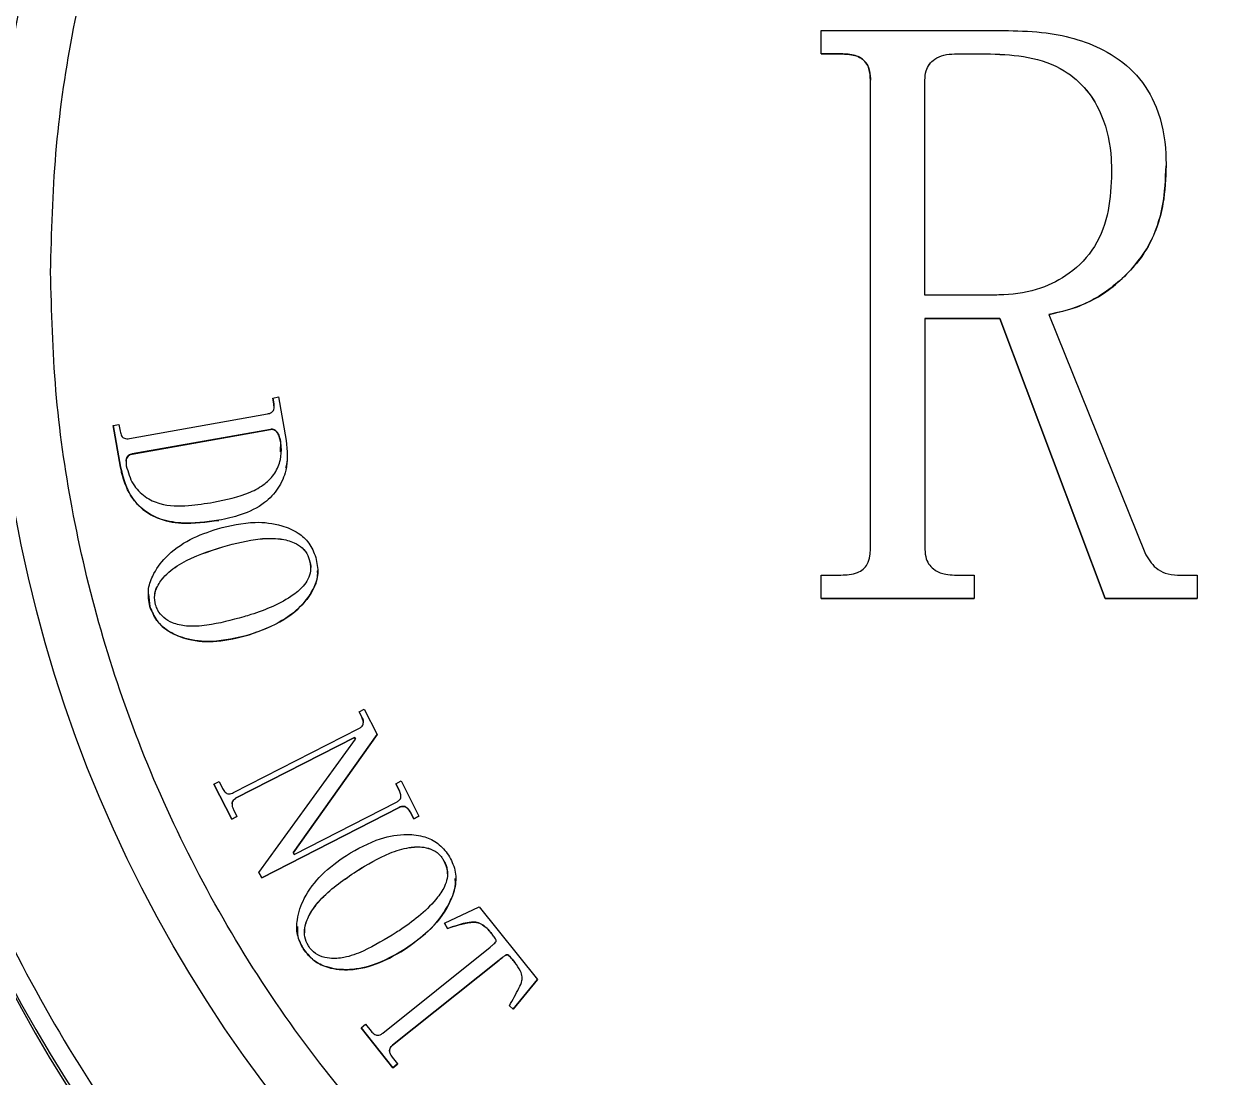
# Model space of a CAD drawing. Header units: millimetres. Extents: x 2379 to 4059, y 879 to 2067.
# Drawn here: x 3481.8 to 3544.5, y 1743.9 to 1799.6 of the extents above; entities that cross this region are included whole.
import ezdxf

# ---------------------------------------------------------------- set-up
doc = ezdxf.new("R2010")
doc.units = ezdxf.units.MM

msp = doc.modelspace()

# ---------------------------------------------------------------- linework, layer by layer
at = {"color": 7, "linetype": 'Continuous', "lineweight": 25}
for p, q in [((3523.88, 1798), (3523.88, 1799.233)), ((3523.88, 1799.233), (3533.769, 1799.233)), ((3524.921, 1798), (3523.88, 1798)), ((3523.88, 1798), (3523.88, 1797.998)), ((3523.88, 1797.998), (3524.921, 1797.998)), ((3524.921, 1798), (3524.921, 1797.998)), ((3530.918, 1798), (3532.819, 1798)), ((3530.918, 1798), (3530.918, 1797.998)), ((3530.918, 1797.998), (3532.819, 1797.998)), ((3532.819, 1798), (3532.819, 1797.998)), ((3526.481, 1771.853), (3526.481, 1796.613)), ((3529.358, 1785.26), (3529.358, 1796.607)), ((3533.165, 1785.26), (3529.358, 1785.26)), ((3533.32, 1784.028), (3529.358, 1784.028)), ((3529.358, 1784.028), (3529.358, 1771.821)), ((3529.358, 1784.025), (3533.32, 1784.025)), ((3538.887, 1769.233), (3533.32, 1784.028)), ((3533.32, 1784.028), (3533.32, 1784.025)), ((3533.32, 1784.025), (3538.887, 1769.231)), ((3535.901, 1784.233), (3540.967, 1771.654)), ((3494.909, 1779.82), (3495.216, 1779.874)), ((3494.965, 1779.514), (3494.909, 1779.82)), ((3494.909, 1779.82), (3494.909, 1779.818)), ((3494.909, 1779.818), (3494.965, 1779.512)), ((3494.965, 1779.514), (3494.965, 1779.512)), ((3494.965, 1779.512), (3494.966, 1779.294)), ((3495.216, 1779.874), (3495.626, 1777.576)), ((3487.337, 1777.68), (3494.638, 1778.98)), ((3486.478, 1778.37), (3486.784, 1778.424)), ((3486.869, 1776.175), (3486.478, 1778.37)), ((3486.478, 1778.37), (3486.478, 1778.367)), ((3486.478, 1778.367), (3486.869, 1776.173)), ((3486.784, 1778.424), (3486.847, 1778.067)), ((3494.784, 1778.163), (3487.483, 1776.863)), ((3487.483, 1776.861), (3494.784, 1778.161)), ((3494.784, 1778.161), (3494.784, 1778.163)), ((3495.32, 1777.52), (3495.309, 1776.981)), ((3495.32, 1777.52), (3495.32, 1777.522)), ((3487.483, 1776.861), (3487.483, 1776.863)), ((3495.685, 1776.525), (3495.685, 1776.527)), ((3486.869, 1776.175), (3486.869, 1776.173)), ((3497.289, 1770.698), (3497.289, 1770.7)), ((3523.88, 1769.233), (3523.88, 1770.466)), ((3523.88, 1770.466), (3524.921, 1770.466)), ((3530.918, 1770.466), (3531.958, 1770.466)), ((3531.958, 1770.466), (3531.958, 1769.233)), ((3542.701, 1770.466), (3543.741, 1770.466)), ((3543.741, 1770.466), (3543.741, 1769.233)), ((3488.331, 1769.458), (3488.331, 1769.456)), ((3488.343, 1769.457), (3488.421, 1768.803)), ((3531.958, 1769.233), (3523.88, 1769.233)), ((3523.88, 1769.233), (3523.88, 1769.231)), ((3523.88, 1769.231), (3531.958, 1769.231)), ((3531.958, 1769.233), (3531.958, 1769.231)), ((3543.741, 1769.233), (3538.887, 1769.233)), ((3538.887, 1769.233), (3538.887, 1769.231)), ((3538.887, 1769.231), (3543.741, 1769.231)), ((3543.741, 1769.233), (3543.741, 1769.231)), ((3499.469, 1763.236), (3499.746, 1763.379)), ((3499.611, 1762.959), (3499.469, 1763.236)), ((3499.469, 1763.236), (3499.469, 1763.234)), ((3499.469, 1763.234), (3499.611, 1762.957)), ((3499.746, 1763.379), (3500.432, 1762.038)), ((3499.611, 1762.959), (3499.611, 1762.957)), ((3492.842, 1758.971), (3499.453, 1762.354)), ((3500.432, 1762.038), (3495.984, 1755.795)), ((3495.985, 1755.793), (3500.432, 1762.036)), ((3500.432, 1762.038), (3500.432, 1762.036)), ((3499.226, 1761.888), (3492.985, 1758.694)), ((3492.985, 1758.692), (3499.226, 1761.886)), ((3494.183, 1754.756), (3499.274, 1761.795)), ((3499.274, 1761.795), (3499.226, 1761.888)), ((3499.226, 1761.888), (3499.226, 1761.886)), ((3499.226, 1761.886), (3499.274, 1761.794)), ((3491.794, 1759.426), (3492.071, 1759.568)), ((3492.071, 1759.568), (3492.26, 1759.198)), ((3501.409, 1759.445), (3501.686, 1759.588)), ((3501.597, 1759.075), (3501.409, 1759.445)), ((3501.409, 1759.445), (3501.409, 1759.443)), ((3501.409, 1759.443), (3501.597, 1759.073)), ((3501.686, 1759.588), (3502.632, 1757.738)), ((3492.74, 1757.576), (3491.794, 1759.426)), ((3491.794, 1759.426), (3491.794, 1759.424)), ((3491.794, 1759.424), (3492.74, 1757.574)), ((3501.597, 1759.075), (3501.597, 1759.073)), ((3492.985, 1758.694), (3492.985, 1758.692)), ((3501.584, 1758.193), (3494.325, 1754.479)), ((3494.325, 1754.477), (3501.584, 1758.191)), ((3496.032, 1755.702), (3501.441, 1758.47)), ((3501.584, 1758.193), (3501.584, 1758.191)), ((3493.017, 1757.719), (3492.74, 1757.576)), ((3492.74, 1757.574), (3493.017, 1757.717)), ((3492.74, 1757.576), (3492.74, 1757.574)), ((3492.829, 1758.089), (3493.017, 1757.719)), ((3493.017, 1757.719), (3493.017, 1757.717)), ((3502.354, 1757.596), (3502.166, 1757.966)), ((3502.166, 1757.966), (3502.166, 1757.963)), ((3502.166, 1757.963), (3502.354, 1757.594)), ((3502.632, 1757.738), (3502.354, 1757.596)), ((3502.354, 1757.594), (3502.632, 1757.736)), ((3502.354, 1757.596), (3502.354, 1757.594)), ((3502.632, 1757.738), (3502.632, 1757.736)), ((3495.984, 1755.795), (3496.032, 1755.702)), ((3494.325, 1754.479), (3494.183, 1754.756)), ((3494.183, 1754.756), (3494.183, 1754.754)), ((3494.183, 1754.754), (3494.325, 1754.477)), ((3494.325, 1754.479), (3494.325, 1754.477)), ((3504.576, 1754.441), (3504.576, 1754.443)), ((3503.981, 1752.071), (3505.809, 1752.938)), ((3505.809, 1752.938), (3508.887, 1749.095)), ((3504.135, 1751.795), (3503.981, 1752.071)), ((3503.981, 1752.071), (3503.981, 1752.069)), ((3503.981, 1752.069), (3504.135, 1751.793)), ((3496.183, 1751.898), (3496.183, 1751.896)), ((3504.135, 1751.795), (3504.135, 1751.793)), ((3506.498, 1751.497), (3506.498, 1751.495)), ((3500.721, 1746.273), (3506.385, 1750.809)), ((3506.864, 1750.129), (3501.241, 1745.625)), ((3501.241, 1745.623), (3506.864, 1750.127)), ((3506.864, 1750.129), (3506.864, 1750.127)), ((3507.697, 1750), (3507.697, 1749.998)), ((3508.887, 1749.095), (3507.61, 1747.54)), ((3507.61, 1747.538), (3508.887, 1749.092)), ((3508.887, 1749.095), (3508.887, 1749.092)), ((3507.61, 1747.54), (3507.408, 1747.71)), ((3507.408, 1747.71), (3507.408, 1747.707)), ((3507.408, 1747.707), (3507.61, 1747.538)), ((3507.61, 1747.54), (3507.61, 1747.538)), ((3499.571, 1746.546), (3499.814, 1746.741)), ((3501.257, 1744.442), (3499.571, 1746.546)), ((3499.571, 1746.546), (3499.571, 1746.544)), ((3499.571, 1746.544), (3501.257, 1744.44)), ((3499.814, 1746.741), (3500.107, 1746.377)), ((3501.241, 1745.625), (3501.241, 1745.623)), ((3501.209, 1745.001), (3501.499, 1744.637)), ((3501.499, 1744.637), (3501.257, 1744.442)), ((3501.257, 1744.44), (3501.499, 1744.635)), ((3501.257, 1744.442), (3501.257, 1744.44)), ((3501.499, 1744.637), (3501.499, 1744.635))]:
    msp.add_line(p, q, dxfattribs=at)
msp.add_circle((3551.673, 1786.469), 71.5, dxfattribs=at)
for centre, start, end in [((3551.673, 1786.467), 190.30617, 259.69396), ((3551.75, 1786.095), 190.52799, 258.6349)]:
    msp.add_arc(centre, 80, start, end, dxfattribs=at)
for points, knots in [([(3483.173, 1786.476), (3483.228, 1788.565), (3483.337, 1792.743), (3484.247, 1799.082), (3485.733, 1805.434), (3487.907, 1811.8), (3490.738, 1818.023), (3494.252, 1824.046), (3498.406, 1829.738), (3503.149, 1834.999), (3508.411, 1839.742), (3514.103, 1843.897), (3520.125, 1847.41), (3526.348, 1850.242), (3532.714, 1852.413), (3539.066, 1853.908), (3545.405, 1854.786), (3551.672, 1855.071), (3557.94, 1854.786), (3564.279, 1853.908), (3570.631, 1852.413), (3576.997, 1850.242), (3583.22, 1847.41), (3589.243, 1843.897), (3594.935, 1839.742), (3600.196, 1834.999), (3604.939, 1829.738), (3609.093, 1824.046), (3612.607, 1818.023), (3615.438, 1811.8), (3617.612, 1805.434), (3619.098, 1799.082), (3620.008, 1792.743), (3620.118, 1788.565), (3620.173, 1786.476)], [0, 0, 0, 0, 0.029124, 0.058248, 0.08912, 0.119994, 0.151902, 0.184313, 0.217069, 0.25, 0.282931, 0.315687, 0.348098, 0.380006, 0.410878, 0.441752, 0.470875, 0.5, 0.529123, 0.558248, 0.58912, 0.619994, 0.651902, 0.684313, 0.717069, 0.75, 0.782931, 0.815687, 0.848098, 0.880006, 0.910878, 0.941752, 0.970875, 1, 1, 1, 1]), ([(3533.769, 1799.233), (3534.437, 1799.213), (3535.672, 1799.176), (3537.44, 1798.799), (3539.103, 1798.12), (3540.622, 1796.951), (3541.767, 1795.072), (3542.075, 1793.353), (3542.094, 1792.304), (3542.097, 1792.093)], [0, 0, 0, 0, 0.160365, 0.296332, 0.431737, 0.589347, 0.747826, 0.949128, 1, 1, 1, 1]), ([(3526.481, 1796.613), (3526.471, 1796.817), (3526.456, 1797.141), (3526.258, 1797.545), (3525.997, 1797.791), (3525.543, 1797.98), (3525.175, 1797.992), (3524.921, 1798)], [0, 0, 0, 0, 0.250411, 0.398556, 0.54744, 0.686236, 1, 1, 1, 1]), ([(3524.921, 1797.998), (3525.168, 1797.99), (3525.537, 1797.978), (3525.997, 1797.791), (3526.26, 1797.539), (3526.44, 1797.167), (3526.476, 1796.847), (3526.48, 1796.643), (3526.481, 1796.611)], [0, 0, 0, 0, 0.304676, 0.455037, 0.606549, 0.74539, 0.96037, 1, 1, 1, 1]), ([(3529.358, 1796.607), (3529.368, 1796.775), (3529.385, 1797.073), (3529.579, 1797.464), (3529.905, 1797.762), (3530.366, 1797.968), (3530.731, 1797.989), (3530.918, 1798)], [0, 0, 0, 0, 0.212555, 0.375218, 0.538546, 0.763737, 1, 1, 1, 1]), ([(3529.358, 1796.605), (3529.368, 1796.773), (3529.385, 1797.071), (3529.579, 1797.462), (3529.905, 1797.76), (3530.366, 1797.966), (3530.731, 1797.987), (3530.918, 1797.998)], [0, 0, 0, 0, 0.212555, 0.375218, 0.538546, 0.763737, 1, 1, 1, 1]), ([(3532.819, 1798), (3533.488, 1797.972), (3534.833, 1797.915), (3536.642, 1797.285), (3537.962, 1796.132), (3538.885, 1794.532), (3539.193, 1792.987), (3539.215, 1791.965), (3539.221, 1791.72)], [0, 0, 0, 0, 0.196061, 0.394111, 0.547436, 0.700125, 0.928087, 1, 1, 1, 1]), ([(3532.819, 1797.998), (3533.488, 1797.97), (3534.833, 1797.913), (3536.642, 1797.283), (3537.962, 1796.13), (3538.885, 1794.53), (3539.193, 1792.985), (3539.215, 1791.963), (3539.221, 1791.718)], [0, 0, 0, 0, 0.1960612, 0.3941112, 0.5474359, 0.700125, 0.9280873, 1, 1, 1, 1]), ([(3542.097, 1792.093), (3542.071, 1791.424), (3542.01, 1789.903), (3541.226, 1787.62), (3539.515, 1785.759), (3537.666, 1784.613), (3536.387, 1784.338), (3535.901, 1784.233)], [0, 0, 0, 0, 0.183074, 0.416875, 0.642834, 0.864166, 1, 1, 1, 1]), ([(3535.901, 1784.231), (3536.559, 1784.388), (3538.033, 1784.739), (3539.877, 1786.085), (3541.318, 1787.876), (3542.007, 1789.956), (3542.067, 1791.383), (3542.097, 1792.09)], [0, 0, 0, 0, 0.184054, 0.41238, 0.609428, 0.80635, 1, 1, 1, 1]), ([(3539.221, 1791.72), (3539.19, 1791.051), (3539.129, 1789.705), (3538.446, 1787.775), (3537.099, 1786.376), (3535.414, 1785.506), (3534.066, 1785.281), (3533.288, 1785.263), (3533.165, 1785.26)], [0, 0, 0, 0, 0.200351, 0.402646, 0.59747, 0.766762, 0.96323, 1, 1, 1, 1]), ([(3620.173, 1786.476), (3620.118, 1784.387), (3620.008, 1780.209), (3619.098, 1773.87), (3617.612, 1767.517), (3615.438, 1761.152), (3612.607, 1754.929), (3609.093, 1748.906), (3604.939, 1743.214), (3600.196, 1737.953), (3594.935, 1733.209), (3589.243, 1729.055), (3583.22, 1725.541), (3576.997, 1722.71), (3570.631, 1720.539), (3564.279, 1719.043), (3557.94, 1718.166), (3551.673, 1717.881), (3545.405, 1718.166), (3539.067, 1719.043), (3532.714, 1720.538), (3526.349, 1722.71), (3520.125, 1725.541), (3514.103, 1729.055), (3508.411, 1733.209), (3503.149, 1737.953), (3498.406, 1743.214), (3494.252, 1748.906), (3490.738, 1754.929), (3487.907, 1761.152), (3485.733, 1767.517), (3484.247, 1773.87), (3483.337, 1780.209), (3483.228, 1784.387), (3483.173, 1786.476)], [0, 0, 0, 0, 0.029124, 0.058248, 0.08912, 0.119994, 0.151902, 0.184313, 0.217069, 0.25, 0.282931, 0.315687, 0.348098, 0.380006, 0.410878, 0.441752, 0.470875, 0.5, 0.529123, 0.558248, 0.58912, 0.619994, 0.651902, 0.684313, 0.717069, 0.75, 0.782931, 0.815687, 0.848098, 0.880006, 0.910878, 0.941752, 0.970875, 1, 1, 1, 1]), ([(3494.638, 1778.98), (3494.71, 1778.999), (3494.814, 1779.025), (3494.92, 1779.119), (3494.972, 1779.22), (3494.986, 1779.357), (3494.972, 1779.458), (3494.965, 1779.514)], [0, 0, 0, 0, 0.30393, 0.439412, 0.57524, 0.766538, 1, 1, 1, 1]), ([(3486.847, 1778.067), (3486.866, 1777.982), (3486.892, 1777.861), (3486.986, 1777.738), (3487.082, 1777.682), (3487.202, 1777.663), (3487.291, 1777.674), (3487.337, 1777.68)], [0, 0, 0, 0, 0.35696, 0.506296, 0.628832, 0.807113, 1, 1, 1, 1]), ([(3494.784, 1778.161), (3494.83, 1778.166), (3494.912, 1778.174), (3495.034, 1778.126), (3495.145, 1778.023), (3495.257, 1777.817), (3495.296, 1777.635), (3495.32, 1777.52)], [0, 0, 0, 0, 0.146677, 0.259785, 0.406359, 0.624533, 1, 1, 1, 1]), ([(3495.32, 1777.522), (3495.301, 1777.611), (3495.264, 1777.79), (3495.169, 1777.998), (3495.05, 1778.114), (3494.955, 1778.164), (3494.864, 1778.172), (3494.808, 1778.166), (3494.784, 1778.163)], [0, 0, 0, 0, 0.292195, 0.587448, 0.712259, 0.818051, 0.924072, 1, 1, 1, 1]), ([(3491.783, 1774.313), (3492.442, 1774.449), (3493.394, 1774.647), (3494.487, 1775.23), (3495.054, 1775.83), (3495.35, 1776.531), (3495.38, 1777.117), (3495.333, 1777.434), (3495.32, 1777.522)], [0, 0, 0, 0, 0.371772, 0.537551, 0.679482, 0.821953, 0.950737, 1, 1, 1, 1]), ([(3495.626, 1777.576), (3495.67, 1777.043), (3495.744, 1776.16), (3495.232, 1775.016), (3494.424, 1774.164), (3493.305, 1773.626), (3492.454, 1773.444), (3492.058, 1773.359)], [0, 0, 0, 0, 0.251835, 0.417408, 0.583236, 0.805839, 1, 1, 1, 1]), ([(3487.483, 1776.863), (3487.433, 1776.85), (3487.345, 1776.828), (3487.243, 1776.735), (3487.175, 1776.606), (3487.149, 1776.429), (3487.166, 1776.299), (3487.175, 1776.229)], [0, 0, 0, 0, 0.193467, 0.335879, 0.508687, 0.733966, 1, 1, 1, 1]), ([(3487.169, 1776.492), (3487.168, 1776.506), (3487.164, 1776.564), (3487.203, 1776.661), (3487.269, 1776.765), (3487.37, 1776.834), (3487.444, 1776.852), (3487.483, 1776.861)], [0, 0, 0, 0, 0.082416, 0.326896, 0.572311, 0.772655, 1, 1, 1, 1]), ([(3495.593, 1776.142), (3495.64, 1776.261), (3495.69, 1776.387), (3495.682, 1776.518), (3495.682, 1776.525)], [0, 0, 0, 0, 0.945411, 1, 1, 1, 1]), ([(3492.058, 1773.359), (3491.391, 1773.268), (3490.328, 1773.124), (3488.935, 1773.378), (3488.001, 1773.902), (3487.289, 1774.746), (3486.991, 1775.564), (3486.888, 1776.08), (3486.869, 1776.175)], [0, 0, 0, 0, 0.298114, 0.474394, 0.620068, 0.765882, 0.956507, 1, 1, 1, 1]), ([(3486.869, 1776.173), (3486.987, 1775.7), (3487.187, 1774.898), (3487.918, 1773.969), (3488.879, 1773.384), (3490.314, 1773.119), (3491.402, 1773.268), (3492.058, 1773.357)], [0, 0, 0, 0, 0.214788, 0.363839, 0.513204, 0.70643, 1, 1, 1, 1]), ([(3487.175, 1776.229), (3487.269, 1775.9), (3487.449, 1775.269), (3488.126, 1774.576), (3489.141, 1774.108), (3490.41, 1774.105), (3491.345, 1774.246), (3491.783, 1774.313)], [0, 0, 0, 0, 0.1795953, 0.3437589, 0.4958271, 0.7636966, 1, 1, 1, 1]), ([(3491.997, 1772.916), (3492.653, 1773.074), (3493.772, 1773.344), (3495.252, 1773.169), (3496.223, 1772.756), (3496.879, 1772.17), (3497.08, 1771.666), (3497.186, 1771.402)], [0, 0, 0, 0, 0.335879, 0.572344, 0.731569, 0.859032, 1, 1, 1, 1]), ([(3488.421, 1768.805), (3488.37, 1769.09), (3488.272, 1769.637), (3488.586, 1770.562), (3489.298, 1771.54), (3490.505, 1772.406), (3491.504, 1772.748), (3491.997, 1772.916)], [0, 0, 0, 0, 0.142323, 0.273484, 0.473649, 0.740634, 1, 1, 1, 1]), ([(3473.947, 1772.336), (3474.474, 1769.84), (3475.536, 1764.803), (3478.075, 1757.426), (3481.344, 1750.184), (3485.407, 1743.205), (3490.218, 1736.602), (3495.711, 1730.508), (3501.804, 1725.015), (3508.407, 1720.204), (3515.386, 1716.141), (3522.628, 1712.872), (3530.006, 1710.333), (3535.043, 1709.271), (3537.539, 1708.744)], [0, 0, 0, 0, 0.079959, 0.161371, 0.244142, 0.328893, 0.414217, 0.5, 0.585778, 0.671102, 0.755858, 0.838624, 0.920039, 1, 1, 1, 1]), ([(3492.28, 1771.964), (3492.928, 1772.137), (3493.923, 1772.402), (3495.213, 1772.425), (3495.978, 1772.236), (3496.485, 1771.924), (3496.735, 1771.589), (3496.813, 1771.364), (3496.836, 1771.298)], [0, 0, 0, 0, 0.397346, 0.609831, 0.759517, 0.858592, 0.95839, 1, 1, 1, 1]), ([(3492.28, 1771.962), (3492.928, 1772.135), (3493.923, 1772.4), (3495.213, 1772.423), (3495.978, 1772.234), (3496.485, 1771.922), (3496.735, 1771.587), (3496.813, 1771.362), (3496.836, 1771.296)], [0, 0, 0, 0, 0.397346, 0.609831, 0.759517, 0.858592, 0.95839, 1, 1, 1, 1]), ([(3488.722, 1768.896), (3488.691, 1769.064), (3488.631, 1769.394), (3488.823, 1769.94), (3489.282, 1770.556), (3490.427, 1771.371), (3491.53, 1771.724), (3492.28, 1771.964)], [0, 0, 0, 0, 0.098439, 0.192959, 0.327087, 0.54288, 1, 1, 1, 1]), ([(3488.679, 1769.352), (3488.678, 1769.367), (3488.659, 1769.543), (3488.839, 1769.937), (3489.274, 1770.554), (3490.433, 1771.368), (3491.533, 1771.722), (3492.28, 1771.962)], [0, 0, 0, 0, 0.009569, 0.113407, 0.260756, 0.49782, 1, 1, 1, 1]), ([(3497.186, 1771.402), (3497.242, 1771.12), (3497.355, 1770.552), (3497.076, 1769.644), (3496.314, 1768.669), (3495.137, 1767.819), (3494.116, 1767.465), (3493.659, 1767.306)], [0, 0, 0, 0, 0.14267, 0.2869, 0.459199, 0.757548, 1, 1, 1, 1]), ([(3524.921, 1770.466), (3525.218, 1770.478), (3525.635, 1770.495), (3526.108, 1770.755), (3526.351, 1771.066), (3526.469, 1771.451), (3526.477, 1771.727), (3526.481, 1771.853)], [0, 0, 0, 0, 0.364031, 0.510061, 0.655864, 0.843841, 1, 1, 1, 1]), ([(3529.358, 1771.821), (3529.368, 1771.652), (3529.387, 1771.355), (3529.593, 1770.972), (3529.94, 1770.668), (3530.405, 1770.486), (3530.762, 1770.472), (3530.918, 1770.466)], [0, 0, 0, 0, 0.21541, 0.378382, 0.541893, 0.800389, 1, 1, 1, 1]), ([(3540.967, 1771.654), (3541.138, 1771.355), (3541.402, 1770.892), (3542.075, 1770.521), (3542.48, 1770.485), (3542.701, 1770.466)], [0, 0, 0, 0, 0.454509, 0.703285, 1, 1, 1, 1]), ([(3496.836, 1771.298), (3496.871, 1771.132), (3496.939, 1770.817), (3496.836, 1770.344), (3496.538, 1769.85), (3495.571, 1769.045), (3494.418, 1768.577), (3493.504, 1768.297), (3493.376, 1768.258)], [0, 0, 0, 0, 0.099013, 0.188639, 0.277978, 0.435263, 0.920804, 1, 1, 1, 1]), ([(3496.836, 1771.296), (3496.887, 1771.129), (3496.938, 1770.959), (3496.904, 1770.793), (3496.903, 1770.791)], [0, 0, 0, 0, 0.986511, 1, 1, 1, 1]), ([(3493.659, 1767.304), (3494.292, 1767.537), (3495.395, 1767.943), (3496.542, 1768.903), (3497.109, 1769.767), (3497.309, 1770.35), (3497.275, 1770.646), (3497.269, 1770.696)], [0, 0, 0, 0, 0.3822868, 0.665266, 0.83077, 0.9712932, 1, 1, 1, 1]), ([(3493.376, 1768.258), (3492.73, 1768.083), (3491.74, 1767.816), (3490.452, 1767.72), (3489.671, 1767.889), (3489.138, 1768.192), (3488.844, 1768.548), (3488.754, 1768.805), (3488.722, 1768.896)], [0, 0, 0, 0, 0.386905, 0.593845, 0.741486, 0.842547, 0.944349, 1, 1, 1, 1]), ([(3493.659, 1767.306), (3493.004, 1767.146), (3491.89, 1766.872), (3490.39, 1767.028), (3489.402, 1767.456), (3488.727, 1768.046), (3488.525, 1768.546), (3488.421, 1768.805)], [0, 0, 0, 0, 0.333285, 0.566687, 0.735011, 0.863042, 1, 1, 1, 1]), ([(3488.421, 1768.803), (3488.526, 1768.543), (3488.737, 1768.021), (3489.468, 1767.405), (3490.554, 1766.98), (3492.037, 1766.897), (3493.093, 1767.162), (3493.659, 1767.304)], [0, 0, 0, 0, 0.1376412, 0.2762501, 0.4601913, 0.7108533, 1, 1, 1, 1]), ([(3499.453, 1762.354), (3499.503, 1762.383), (3499.585, 1762.431), (3499.668, 1762.533), (3499.7, 1762.637), (3499.691, 1762.786), (3499.644, 1762.888), (3499.611, 1762.959)], [0, 0, 0, 0, 0.2393069, 0.3883408, 0.5382316, 0.6776492, 1, 1, 1, 1]), ([(3499.611, 1762.957), (3499.647, 1762.885), (3499.693, 1762.793), (3499.693, 1762.693), (3499.692, 1762.67)], [0, 0, 0, 0, 0.77993, 1, 1, 1, 1]), ([(3492.26, 1759.198), (3492.302, 1759.125), (3492.361, 1759.021), (3492.487, 1758.925), (3492.601, 1758.9), (3492.724, 1758.917), (3492.803, 1758.953), (3492.842, 1758.971)], [0, 0, 0, 0, 0.3460999, 0.4934666, 0.642693, 0.8205684, 1, 1, 1, 1]), ([(3501.441, 1758.47), (3501.491, 1758.5), (3501.573, 1758.547), (3501.656, 1758.65), (3501.688, 1758.753), (3501.679, 1758.903), (3501.631, 1759.004), (3501.597, 1759.075)], [0, 0, 0, 0, 0.239079, 0.388006, 0.537788, 0.677074, 1, 1, 1, 1]), ([(3492.985, 1758.694), (3492.938, 1758.666), (3492.859, 1758.618), (3492.782, 1758.509), (3492.75, 1758.382), (3492.762, 1758.234), (3492.807, 1758.137), (3492.829, 1758.089)], [0, 0, 0, 0, 0.227355, 0.388209, 0.549679, 0.776891, 1, 1, 1, 1]), ([(3492.762, 1758.376), (3492.762, 1758.395), (3492.762, 1758.456), (3492.806, 1758.547), (3492.885, 1758.634), (3492.951, 1758.672), (3492.985, 1758.692)], [0, 0, 0, 0, 0.137853, 0.446763, 0.713681, 1, 1, 1, 1]), ([(3502.166, 1757.966), (3502.132, 1758.024), (3502.073, 1758.124), (3501.944, 1758.213), (3501.824, 1758.254), (3501.701, 1758.244), (3501.625, 1758.211), (3501.584, 1758.193)], [0, 0, 0, 0, 0.282446, 0.488833, 0.649378, 0.810868, 1, 1, 1, 1]), ([(3501.584, 1758.191), (3501.636, 1758.213), (3501.723, 1758.25), (3501.865, 1758.244), (3501.984, 1758.189), (3502.092, 1758.093), (3502.14, 1758.008), (3502.166, 1757.963)], [0, 0, 0, 0, 0.238616, 0.394312, 0.588667, 0.784076, 1, 1, 1, 1]), ([(3498.797, 1755.658), (3499.382, 1755.995), (3500.383, 1756.571), (3501.852, 1756.82), (3502.898, 1756.694), (3503.687, 1756.318), (3504.021, 1755.893), (3504.196, 1755.67)], [0, 0, 0, 0, 0.336368, 0.574645, 0.731944, 0.859761, 1, 1, 1, 1]), ([(3499.334, 1754.826), (3499.907, 1755.175), (3500.783, 1755.708), (3502.013, 1756.093), (3502.802, 1756.13), (3503.382, 1755.97), (3503.716, 1755.719), (3503.852, 1755.526), (3503.89, 1755.471)], [0, 0, 0, 0, 0.397528, 0.607391, 0.759995, 0.859904, 0.960457, 1, 1, 1, 1]), ([(3499.334, 1754.824), (3499.907, 1755.173), (3500.783, 1755.706), (3502.013, 1756.091), (3502.802, 1756.128), (3503.382, 1755.968), (3503.716, 1755.717), (3503.852, 1755.524), (3503.89, 1755.469)], [0, 0, 0, 0, 0.397528, 0.607391, 0.759995, 0.859904, 0.960457, 1, 1, 1, 1]), ([(3504.196, 1755.67), (3504.33, 1755.414), (3504.598, 1754.901), (3504.585, 1753.949), (3504.13, 1752.803), (3503.242, 1751.658), (3502.366, 1751.032), (3501.971, 1750.75)], [0, 0, 0, 0, 0.143045, 0.287405, 0.460414, 0.756528, 1, 1, 1, 1]), ([(3496.527, 1750.709), (3496.403, 1750.957), (3496.158, 1751.442), (3496.182, 1752.399), (3496.569, 1753.522), (3497.471, 1754.714), (3498.346, 1755.337), (3498.797, 1755.658)], [0, 0, 0, 0, 0.136424, 0.268155, 0.464575, 0.724005, 1, 1, 1, 1]), ([(3503.89, 1755.471), (3503.97, 1755.322), (3504.124, 1755.038), (3504.159, 1754.552), (3504.013, 1753.997), (3503.299, 1752.945), (3502.331, 1752.171), (3501.531, 1751.646), (3501.434, 1751.582)], [0, 0, 0, 0, 0.099186, 0.189605, 0.279846, 0.434014, 0.930829, 1, 1, 1, 1]), ([(3503.89, 1755.469), (3503.975, 1755.321), (3504.116, 1755.075), (3504.121, 1754.795), (3504.123, 1754.685)], [0, 0, 0, 0, 0.606286, 1, 1, 1, 1]), ([(3496.789, 1750.879), (3496.713, 1751.033), (3496.566, 1751.33), (3496.59, 1751.909), (3496.861, 1752.636), (3497.733, 1753.741), (3498.689, 1754.389), (3499.334, 1754.826)], [0, 0, 0, 0, 0.098651, 0.191047, 0.328598, 0.547094, 1, 1, 1, 1]), ([(3496.605, 1751.56), (3496.602, 1751.648), (3496.591, 1751.972), (3496.875, 1752.635), (3497.723, 1753.738), (3498.685, 1754.386), (3499.334, 1754.824)], [0, 0, 0, 0, 0.05934, 0.219286, 0.473355, 1, 1, 1, 1]), ([(3501.971, 1750.748), (3502.517, 1751.151), (3503.461, 1751.848), (3504.251, 1753.083), (3504.582, 1753.937), (3504.552, 1754.336), (3504.544, 1754.44)], [0, 0, 0, 0, 0.431051, 0.744676, 0.93349, 1, 1, 1, 1]), ([(3504.135, 1751.793), (3504.537, 1751.929), (3505.038, 1752.098), (3505.682, 1752.144), (3506.041, 1751.98), (3506.297, 1751.737), (3506.453, 1751.549), (3506.498, 1751.495)], [0, 0, 0, 0, 0.483147, 0.601641, 0.722029, 0.918813, 1, 1, 1, 1]), ([(3506.498, 1751.497), (3506.36, 1751.657), (3506.152, 1751.897), (3505.796, 1752.111), (3505.303, 1752.158), (3504.755, 1751.992), (3504.306, 1751.85), (3504.135, 1751.795)], [0, 0, 0, 0, 0.240793, 0.359777, 0.461711, 0.794413, 1, 1, 1, 1]), ([(3496.209, 1751.898), (3496.207, 1751.722), (3496.202, 1751.299), (3496.407, 1750.926), (3496.527, 1750.707)], [0, 0, 0, 0, 0.415343, 1, 1, 1, 1]), ([(3501.434, 1751.582), (3500.864, 1751.232), (3499.99, 1750.695), (3498.783, 1750.241), (3497.987, 1750.181), (3497.39, 1750.321), (3497.004, 1750.579), (3496.845, 1750.801), (3496.789, 1750.879)], [0, 0, 0, 0, 0.386956, 0.593793, 0.740338, 0.842099, 0.944778, 1, 1, 1, 1]), ([(3506.385, 1750.809), (3506.423, 1750.84), (3506.525, 1750.922), (3506.635, 1751.019), (3506.7, 1751.101), (3506.715, 1751.129), (3506.718, 1751.156), (3506.7, 1751.216), (3506.624, 1751.331), (3506.548, 1751.431), (3506.498, 1751.497)], [0, 0, 0, 0, 0.166709, 0.438609, 0.487323, 0.517206, 0.541802, 0.578816, 0.723084, 1, 1, 1, 1]), ([(3501.971, 1750.75), (3501.388, 1750.411), (3500.396, 1749.834), (3498.912, 1749.56), (3497.841, 1749.692), (3497.032, 1750.073), (3496.698, 1750.494), (3496.527, 1750.709)], [0, 0, 0, 0, 0.333528, 0.567546, 0.735799, 0.864912, 1, 1, 1, 1]), ([(3496.527, 1750.707), (3496.731, 1750.459), (3497.116, 1749.991), (3498.073, 1749.627), (3499.319, 1749.574), (3500.702, 1749.987), (3501.575, 1750.51), (3501.971, 1750.748)], [0, 0, 0, 0, 0.1571064, 0.2966665, 0.4935887, 0.770105, 1, 1, 1, 1]), ([(3507.697, 1750), (3507.668, 1750.035), (3507.582, 1750.141), (3507.464, 1750.279), (3507.362, 1750.385), (3507.307, 1750.413), (3507.278, 1750.413), (3507.202, 1750.38), (3507.062, 1750.285), (3506.939, 1750.188), (3506.864, 1750.129)], [0, 0, 0, 0, 0.124093, 0.372351, 0.496838, 0.517541, 0.538485, 0.574939, 0.740211, 1, 1, 1, 1]), ([(3506.864, 1750.127), (3506.9, 1750.155), (3506.972, 1750.211), (3507.069, 1750.285), (3507.149, 1750.342), (3507.206, 1750.377), (3507.248, 1750.399), (3507.279, 1750.411), (3507.304, 1750.411), (3507.351, 1750.391), (3507.488, 1750.253), (3507.603, 1750.112), (3507.697, 1749.998)], [0, 0, 0, 0, 0.124075, 0.248161, 0.332872, 0.391478, 0.431352, 0.46131, 0.47999, 0.498634, 0.596811, 1, 1, 1, 1]), ([(3507.408, 1747.71), (3507.582, 1748.017), (3507.827, 1748.45), (3508.069, 1748.968), (3508.097, 1749.282), (3507.978, 1749.622), (3507.807, 1749.851), (3507.697, 1750)], [0, 0, 0, 0, 0.417225, 0.587015, 0.664813, 0.781934, 1, 1, 1, 1]), ([(3500.107, 1746.377), (3500.164, 1746.31), (3500.246, 1746.215), (3500.397, 1746.153), (3500.522, 1746.16), (3500.632, 1746.204), (3500.697, 1746.254), (3500.721, 1746.273)], [0, 0, 0, 0, 0.362826, 0.512382, 0.662913, 0.871019, 1, 1, 1, 1]), ([(3501.241, 1745.625), (3501.195, 1745.581), (3501.119, 1745.511), (3501.076, 1745.374), (3501.08, 1745.241), (3501.128, 1745.112), (3501.185, 1745.034), (3501.209, 1745.001)], [0, 0, 0, 0, 0.2669555, 0.4295289, 0.5913573, 0.8265325, 1, 1, 1, 1]), ([(3501.082, 1745.323), (3501.081, 1745.331), (3501.076, 1745.379), (3501.103, 1745.462), (3501.163, 1745.555), (3501.216, 1745.601), (3501.241, 1745.623)], [0, 0, 0, 0, 0.0701, 0.409533, 0.711576, 1, 1, 1, 1])]:
    msp.add_open_spline(points, degree=3, knots=knots, dxfattribs=at)

doc.saveas('drawing.dxf')
